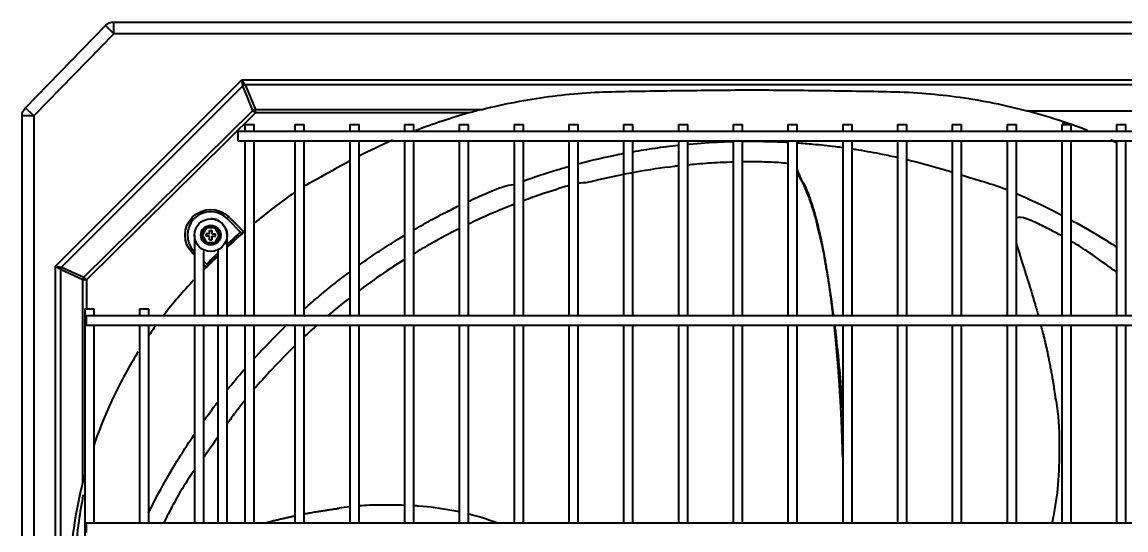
# Model space of a CAD drawing. Extents: x 58467 to 79089, y -33726 to -17391.
# Drawn here: x 72275.3 to 72322.65, y -19819.73 to -19797.97 of the extents above; entities that cross this region are included whole.
import ezdxf

# ---------------------------------------------------------------- set-up
doc = ezdxf.new("R2010")
doc.units = 0
doc.header["$LTSCALE"] = 100
doc.layers.add('+ENTE-ST-DOSEME USTU KONDDRENAJ', color=110, linetype='DOSEMEUSTUKONDENSDRENAJ_LINE', lineweight=40)
doc.linetypes.add('DOSEMEUSTUKONDENSDRENAJ_LINE', pattern='A,300,-40,["CD",Standard,S=15,R=0,X=-35,Y=-7.5],0', length=340)

# ---------------------------------------------------------------- blocks, each defined once
blk = doc.blocks.new('MAGAZA')
at = {"color": 3}
for p, q in [((54063.248, -32502.72, -3.539), (54066.679, -32499.199, -3.539)), ((54067.032, -32499.552, -3.539), (54066.679, -32499.199, -3.539)), ((54067.032, -32499.052, -3.539), (54183.081, -32499.052, -3.539)), ((54067.032, -32499.552, -3.539), (54067.032, -32499.052, -3.539)), ((54067.032, -32499.552, -3.539), (54063.601, -32503.073, -3.539)), ((54183.081, -32499.552, -3.539), (54067.032, -32499.552, -3.539)), ((54064.542, -32509.509, -3.539), (54072.523, -32501.531, -3.539)), ((54072.565, -32501.789, -3.539), (54064.799, -32509.551, -3.539)), ((54072.523, -32501.531, -3.539), (54177.681, -32501.531, -3.539)), ((54072.565, -32501.789, -3.539), (54072.523, -32501.531, -3.539)), ((54072.523, -32501.531, -3.539), (54072.675, -32501.743, -3.539)), ((54072.999, -32502.836, -3.539), (54072.565, -32501.789, -3.539)), ((54072.675, -32501.743, -3.539), (54073.109, -32502.791, -3.539)), ((54177.529, -32501.743, -3.539), (54072.675, -32501.743, -3.539)), ((54063.601, -32503.073, -3.539), (54063.248, -32502.72, -3.539)), ((54063.101, -32571.078, -3.539), (54063.101, -32503.073, -3.539)), ((54063.601, -32503.073, -3.539), (54063.101, -32503.073, -3.539)), ((54063.601, -32503.073, -3.539), (54063.601, -32571.078, -3.539)), ((54065.756, -32509.985, -3.539), (54072.999, -32502.836, -3.539)), ((54073.109, -32502.946, -3.539), (54065.866, -32510.095, -3.539)), ((54073.109, -32502.946, -3.539), (54072.999, -32502.836, -3.539)), ((54073.109, -32502.791, -3.539), (54082.856, -32502.791, -3.539)), ((54073.109, -32502.946, -3.539), (54073.109, -32502.791, -3.539)), ((54082.271, -32502.946, -3.539), (54073.109, -32502.946, -3.539)), ((54106.206, -32502.855, -3.539), (54114.576, -32502.855, -3.539)), ((54072.653, -32503.435, -3.539), (54072.653, -32503.735, -3.539)), ((54072.653, -32503.435, -3.539), (54073.053, -32503.435, -3.539)), ((54073.053, -32503.735, -3.539), (54073.053, -32503.435, -3.539)), ((54074.809, -32503.435, -3.539), (54074.809, -32503.735, -3.539)), ((54074.809, -32503.435, -3.539), (54075.209, -32503.435, -3.539)), ((54075.209, -32503.735, -3.539), (54075.209, -32503.435, -3.539)), ((54077.159, -32503.435, -3.539), (54077.159, -32503.735, -3.539)), ((54077.159, -32503.435, -3.539), (54077.559, -32503.435, -3.539)), ((54077.559, -32503.735, -3.539), (54077.559, -32503.435, -3.539)), ((54079.508, -32503.435, -3.539), (54079.508, -32503.735, -3.539)), ((54079.508, -32503.435, -3.539), (54079.908, -32503.435, -3.539)), ((54079.908, -32503.735, -3.539), (54079.908, -32503.435, -3.539)), ((54081.858, -32503.435, -3.539), (54081.858, -32503.735, -3.539)), ((54081.858, -32503.435, -3.539), (54082.258, -32503.435, -3.539)), ((54082.258, -32503.735, -3.539), (54082.258, -32503.435, -3.539)), ((54084.208, -32503.435, -3.539), (54084.208, -32503.735, -3.539)), ((54084.208, -32503.435, -3.539), (54084.608, -32503.435, -3.539)), ((54084.608, -32503.735, -3.539), (54084.608, -32503.435, -3.539)), ((54086.557, -32503.435, -3.539), (54086.557, -32503.735, -3.539)), ((54086.557, -32503.435, -3.539), (54086.957, -32503.435, -3.539)), ((54086.957, -32503.735, -3.539), (54086.957, -32503.435, -3.539)), ((54088.907, -32503.435, -3.539), (54088.907, -32503.735, -3.539)), ((54088.907, -32503.435, -3.539), (54089.307, -32503.435, -3.539)), ((54089.307, -32503.735, -3.539), (54089.307, -32503.435, -3.539)), ((54091.257, -32503.435, -3.539), (54091.257, -32503.735, -3.539)), ((54091.257, -32503.435, -3.539), (54091.657, -32503.435, -3.539)), ((54091.657, -32503.735, -3.539), (54091.657, -32503.435, -3.539)), ((54093.606, -32503.435, -3.539), (54093.606, -32503.735, -3.539)), ((54093.606, -32503.435, -3.539), (54094.006, -32503.435, -3.539)), ((54094.006, -32503.735, -3.539), (54094.006, -32503.435, -3.539)), ((54095.956, -32503.435, -3.539), (54095.956, -32503.735, -3.539)), ((54095.956, -32503.435, -3.539), (54096.356, -32503.435, -3.539)), ((54096.356, -32503.735, -3.539), (54096.356, -32503.435, -3.539)), ((54098.305, -32503.435, -3.539), (54098.305, -32503.735, -3.539)), ((54098.305, -32503.435, -3.539), (54098.705, -32503.435, -3.539)), ((54098.705, -32503.735, -3.539), (54098.705, -32503.435, -3.539)), ((54100.655, -32503.435, -3.539), (54100.655, -32503.735, -3.539)), ((54100.655, -32503.435, -3.539), (54101.055, -32503.435, -3.539)), ((54101.055, -32503.735, -3.539), (54101.055, -32503.435, -3.539)), ((54103.006, -32503.435, -3.539), (54103.006, -32503.735, -3.539)), ((54103.006, -32503.435, -3.539), (54103.406, -32503.435, -3.539)), ((54103.406, -32503.735, -3.539), (54103.406, -32503.435, -3.539)), ((54105.355, -32503.435, -3.539), (54105.355, -32503.735, -3.539)), ((54105.355, -32503.435, -3.539), (54105.755, -32503.435, -3.539)), ((54105.755, -32503.735, -3.539), (54105.755, -32503.435, -3.539)), ((54107.705, -32503.435, -3.539), (54107.705, -32503.735, -3.539)), ((54107.705, -32503.435, -3.539), (54108.105, -32503.435, -3.539)), ((54108.105, -32503.735, -3.539), (54108.105, -32503.435, -3.539)), ((54110.055, -32503.435, -3.539), (54110.055, -32503.735, -3.539)), ((54110.055, -32503.435, -3.539), (54110.455, -32503.435, -3.539)), ((54110.455, -32503.735, -3.539), (54110.455, -32503.435, -3.539)), ((54177.808, -32503.735, -3.539), (54072.353, -32503.735, -3.539)), ((54072.353, -32503.735, -3.539), (54072.353, -32503.935, -3.539)), ((54072.353, -32503.935, -3.539), (54072.353, -32504.135, -3.539)), ((54072.353, -32504.135, -3.539), (54177.808, -32504.135, -3.539)), ((54072.653, -32504.135, -3.539), (54072.653, -32511.64, -3.539)), ((54073.053, -32511.64, -3.539), (54073.053, -32504.135, -3.539)), ((54074.809, -32504.135, -3.539), (54074.809, -32511.64, -3.539)), ((54075.209, -32511.64, -3.539), (54075.209, -32504.135, -3.539)), ((54077.159, -32504.135, -3.539), (54077.159, -32511.64, -3.539)), ((54077.559, -32511.64, -3.539), (54077.559, -32504.135, -3.539)), ((54079.508, -32504.135, -3.539), (54079.508, -32511.64, -3.539)), ((54079.908, -32511.64, -3.539), (54079.908, -32504.135, -3.539)), ((54081.858, -32504.135, -3.539), (54081.858, -32511.64, -3.539)), ((54082.258, -32511.64, -3.539), (54082.258, -32504.135, -3.539)), ((54084.208, -32504.135, -3.539), (54084.208, -32511.64, -3.539)), ((54084.608, -32511.64, -3.539), (54084.608, -32504.135, -3.539)), ((54086.557, -32504.135, -3.539), (54086.557, -32511.64, -3.539)), ((54086.957, -32511.64, -3.539), (54086.957, -32504.135, -3.539)), ((54088.907, -32504.135, -3.539), (54088.907, -32511.64, -3.539)), ((54089.307, -32511.64, -3.539), (54089.307, -32504.135, -3.539)), ((54091.257, -32504.135, -3.539), (54091.257, -32511.64, -3.539)), ((54091.657, -32511.64, -3.539), (54091.657, -32504.135, -3.539)), ((54093.606, -32504.135, -3.539), (54093.606, -32511.64, -3.539)), ((54094.006, -32511.64, -3.539), (54094.006, -32504.135, -3.539)), ((54095.956, -32504.135, -3.539), (54095.956, -32511.64, -3.539)), ((54096.356, -32511.64, -3.539), (54096.356, -32504.135, -3.539)), ((54098.305, -32504.135, -3.539), (54098.305, -32511.64, -3.539)), ((54098.705, -32511.64, -3.539), (54098.705, -32504.135, -3.539)), ((54100.655, -32504.135, -3.539), (54100.655, -32511.64, -3.539)), ((54101.055, -32511.64, -3.539), (54101.055, -32504.135, -3.539)), ((54103.006, -32504.135, -3.539), (54103.006, -32511.64, -3.539)), ((54103.406, -32511.64, -3.539), (54103.406, -32504.135, -3.539)), ((54105.355, -32504.135, -3.539), (54105.355, -32511.64, -3.539)), ((54105.755, -32511.64, -3.539), (54105.755, -32504.135, -3.539)), ((54107.705, -32504.135, -3.539), (54107.705, -32511.64, -3.539)), ((54108.105, -32511.64, -3.539), (54108.105, -32504.135, -3.539)), ((54110.055, -32504.135, -3.539), (54110.055, -32511.64, -3.539)), ((54110.455, -32511.64, -3.539), (54110.455, -32504.135, -3.539)), ((54071.973, -32507.404, -3.539), (54071.903, -32507.475, -3.539)), ((54072.535, -32508.107, -3.539), (54071.903, -32507.475, -3.539)), ((54071.973, -32507.404, -3.539), (54072.611, -32508.041, -3.539)), ((54070.771, -32508.182, -3.539), (54070.983, -32507.814, -3.539)), ((54071.012, -32507.864, -3.539), (54070.829, -32508.182, -3.539)), ((54070.983, -32507.814, -3.539), (54071.408, -32507.814, -3.539)), ((54070.983, -32507.814, -3.539), (54071.012, -32507.864, -3.539)), ((54071.379, -32507.864, -3.539), (54071.012, -32507.864, -3.539)), ((54071.379, -32507.864, -3.539), (54071.408, -32507.814, -3.539)), ((54071.563, -32508.182, -3.539), (54071.379, -32507.864, -3.539)), ((54071.408, -32507.814, -3.539), (54071.621, -32508.182, -3.539)), ((54070.496, -32508.184, -3.539), (54070.496, -32509.575, -3.539)), ((54070.983, -32508.55, -3.539), (54070.771, -32508.182, -3.539)), ((54070.771, -32508.182, -3.539), (54070.829, -32508.182, -3.539)), ((54070.829, -32508.182, -3.539), (54071.012, -32508.5, -3.539)), ((54071.146, -32508.132, -3.539), (54070.996, -32508.132, -3.539)), ((54070.996, -32508.232, -3.539), (54070.996, -32508.132, -3.539)), ((54071.146, -32508.232, -3.539), (54070.996, -32508.232, -3.539)), ((54071.146, -32507.982, -3.539), (54071.246, -32507.982, -3.539)), ((54071.146, -32508.132, -3.539), (54071.146, -32507.982, -3.539)), ((54071.146, -32508.382, -3.539), (54071.146, -32508.232, -3.539)), ((54071.146, -32508.382, -3.539), (54071.246, -32508.382, -3.539)), ((54071.246, -32507.982, -3.539), (54071.246, -32508.132, -3.539)), ((54071.246, -32508.132, -3.539), (54071.396, -32508.132, -3.539)), ((54071.246, -32508.232, -3.539), (54071.246, -32508.382, -3.539)), ((54071.246, -32508.232, -3.539), (54071.396, -32508.232, -3.539)), ((54071.379, -32508.5, -3.539), (54071.563, -32508.182, -3.539)), ((54071.396, -32508.232, -3.539), (54071.396, -32508.132, -3.539)), ((54071.621, -32508.182, -3.539), (54071.408, -32508.55, -3.539)), ((54071.563, -32508.182, -3.539), (54071.621, -32508.182, -3.539)), ((54071.895, -32509.575, -3.539), (54071.895, -32508.198, -3.539)), ((54070.418, -32508.959, -3.539), (54070.489, -32508.889, -3.539)), ((54070.489, -32508.889, -3.539), (54070.496, -32508.896, -3.539)), ((54070.896, -32509.575, -3.539), (54070.896, -32508.814, -3.539)), ((54070.983, -32508.55, -3.539), (54071.012, -32508.5, -3.539)), ((54071.408, -32508.55, -3.539), (54070.983, -32508.55, -3.539)), ((54071.012, -32508.5, -3.539), (54071.379, -32508.5, -3.539)), ((54071.379, -32508.5, -3.539), (54071.408, -32508.55, -3.539)), ((54071.496, -32508.814, -3.539), (54071.496, -32509.575, -3.539)), ((54070.496, -32509.037, -3.539), (54070.418, -32508.959, -3.539)), ((54070.896, -32509.296, -3.539), (54071.081, -32509.481, -3.539)), ((54071.496, -32509.352, -3.539), (54071.496, -32510.815, -3.539)), ((54071.895, -32510.815, -3.539), (54071.895, -32509.352, -3.539)), ((54064.542, -32558.564, -3.539), (54064.542, -32509.509, -3.539)), ((54064.542, -32509.509, -3.539), (54064.799, -32509.551, -3.539)), ((54064.754, -32509.661, -3.539), (54064.542, -32509.509, -3.539)), ((54065.711, -32510.095, -3.539), (54064.754, -32509.661, -3.539)), ((54064.754, -32509.661, -3.539), (54064.754, -32558.412, -3.539)), ((54064.799, -32509.551, -3.539), (54065.756, -32509.985, -3.539)), ((54070.496, -32509.575, -3.539), (54070.496, -32509.857, -3.539)), ((54070.496, -32509.857, -3.539), (54070.496, -32510.223, -3.539)), ((54070.496, -32509.857, -3.539), (54070.496, -32509.857, -3.539)), ((54071.011, -32509.552, -3.539), (54070.896, -32509.437, -3.539)), ((54070.896, -32509.857, -3.539), (54070.896, -32509.575, -3.539)), ((54070.896, -32510.223, -3.539), (54070.896, -32509.857, -3.539)), ((54070.896, -32509.857, -3.539), (54070.896, -32509.857, -3.539)), ((54070.896, -32509.857, -3.539), (54070.896, -32509.857, -3.539)), ((54065.711, -32518.775, -3.539), (54065.711, -32510.095, -3.539)), ((54065.866, -32510.095, -3.539), (54065.711, -32510.095, -3.539)), ((54065.866, -32510.095, -3.539), (54065.756, -32509.985, -3.539)), ((54065.866, -32510.095, -3.539), (54065.866, -32511.34, -3.539)), ((54070.496, -32510.223, -3.539), (54070.496, -32510.506, -3.539)), ((54070.896, -32510.506, -3.539), (54070.896, -32510.223, -3.539)), ((54070.496, -32510.506, -3.539), (54070.496, -32511.64, -3.539)), ((54070.896, -32511.64, -3.539), (54070.896, -32510.506, -3.539)), ((54071.496, -32510.506, -3.539), (54071.496, -32511.64, -3.539)), ((54071.895, -32511.64, -3.539), (54071.895, -32510.506, -3.539)), ((54065.797, -32511.34, -3.539), (54065.797, -32556.733, -3.539)), ((54065.797, -32511.34, -3.539), (54066.197, -32511.34, -3.539)), ((54184.216, -32511.64, -3.539), (54065.854, -32511.64, -3.539)), ((54065.854, -32511.64, -3.539), (54065.854, -32511.84, -3.539)), ((54066.197, -32511.64, -3.539), (54066.197, -32511.34, -3.539)), ((54068.146, -32511.34, -3.539), (54068.146, -32511.64, -3.539)), ((54068.146, -32511.34, -3.539), (54068.546, -32511.34, -3.539)), ((54068.546, -32511.64, -3.539), (54068.546, -32511.34, -3.539)), ((54075.209, -32511.633, -3.539), (54075.22, -32511.64, -3.539)), ((54065.854, -32511.84, -3.539), (54065.854, -32512.04, -3.539)), ((54065.854, -32512.04, -3.539), (54184.216, -32512.04, -3.539)), ((54066.197, -32520.518, -3.539), (54066.197, -32512.04, -3.539)), ((54068.146, -32512.04, -3.539), (54068.146, -32520.518, -3.539)), ((54068.546, -32520.518, -3.539), (54068.546, -32512.04, -3.539)), ((54070.496, -32512.04, -3.539), (54070.496, -32520.519, -3.539)), ((54070.896, -32520.519, -3.539), (54070.896, -32512.04, -3.539)), ((54071.496, -32512.04, -3.539), (54071.495, -32520.518, -3.539)), ((54071.895, -32520.518, -3.539), (54071.895, -32512.04, -3.539)), ((54072.653, -32512.04, -3.539), (54072.653, -32520.519, -3.539)), ((54073.053, -32520.519, -3.539), (54073.053, -32512.04, -3.539)), ((54074.809, -32512.04, -3.539), (54074.809, -32520.519, -3.539)), ((54075.209, -32520.519, -3.539), (54075.209, -32512.04, -3.539)), ((54077.159, -32512.04, -3.539), (54077.159, -32520.519, -3.539)), ((54077.559, -32520.519, -3.539), (54077.559, -32512.04, -3.539)), ((54079.508, -32512.04, -3.539), (54079.508, -32520.519, -3.539)), ((54079.908, -32520.519, -3.539), (54079.908, -32512.04, -3.539)), ((54081.858, -32512.04, -3.539), (54081.858, -32520.519, -3.539)), ((54082.258, -32520.519, -3.539), (54082.258, -32512.04, -3.539)), ((54084.208, -32512.04, -3.539), (54084.208, -32520.519, -3.539)), ((54084.608, -32520.519, -3.539), (54084.608, -32512.04, -3.539)), ((54086.557, -32512.04, -3.539), (54086.557, -32520.519, -3.539)), ((54086.957, -32520.519, -3.539), (54086.957, -32512.04, -3.539)), ((54088.907, -32512.04, -3.539), (54088.907, -32520.519, -3.539)), ((54089.307, -32520.519, -3.539), (54089.307, -32512.04, -3.539)), ((54091.257, -32512.04, -3.539), (54091.257, -32520.519, -3.539)), ((54091.657, -32520.519, -3.539), (54091.657, -32512.04, -3.539)), ((54093.606, -32512.04, -3.539), (54093.606, -32520.519, -3.539)), ((54094.006, -32520.519, -3.539), (54094.006, -32512.04, -3.539)), ((54095.956, -32512.04, -3.539), (54095.956, -32520.519, -3.539)), ((54096.356, -32520.519, -3.539), (54096.356, -32512.04, -3.539)), ((54098.305, -32512.04, -3.539), (54098.305, -32520.519, -3.539)), ((54098.705, -32520.519, -3.539), (54098.705, -32512.04, -3.539)), ((54100.655, -32512.04, -3.539), (54100.655, -32520.519, -3.539)), ((54101.055, -32520.519, -3.539), (54101.055, -32512.04, -3.539)), ((54103.006, -32512.04, -3.539), (54103.006, -32520.519, -3.539)), ((54103.406, -32520.519, -3.539), (54103.406, -32512.04, -3.539)), ((54105.355, -32512.04, -3.539), (54105.355, -32520.519, -3.539)), ((54105.755, -32520.519, -3.539), (54105.755, -32512.04, -3.539)), ((54107.705, -32512.04, -3.539), (54107.705, -32520.519, -3.539)), ((54108.105, -32520.519, -3.539), (54108.105, -32512.04, -3.539)), ((54110.055, -32512.04, -3.539), (54110.055, -32520.519, -3.539)), ((54110.455, -32520.519, -3.539), (54110.455, -32512.04, -3.539)), ((54100.655, -32514.951, -3.539), (54100.643, -32514.972, -3.539)), ((54184.216, -32520.518, -3.539), (54065.854, -32520.518, -3.539)), ((54065.854, -32520.518, -3.539), (54065.854, -32520.718, -3.539)), ((54065.854, -32520.718, -3.539), (54065.854, -32520.918, -3.539))]:
    blk.add_line(p, q, dxfattribs=at)
for radius in [0.7, 0.425, 0.425]:
    blk.add_circle((54071.196, -32508.182, -3.539), radius, dxfattribs=at)
at = {"color": 3, "extrusion": (0, 0, -1)}
for centre, radius, start, end in [((-54067.032, -32499.552, 3.539), 0.5, 45, 90), ((-54063.601, -32503.073, 3.539), 0.5, 0, 45), ((-54071.196, -32508.182, 3.539), 1.1, 315, 135)]:
    blk.add_arc(centre, radius, start, end, dxfattribs=at)
at = {"color": 3}
blk.add_arc((54071.196, -32508.182, -3.539), 1, 45, 225, dxfattribs=at)
for centre, major_axis in [((54072.675, -32501.899, -3.539), (0.203, 0.084)), ((54073.109, -32502.946, -3.539), (0.203, 0.084)), ((54064.909, -32509.661, -3.539), (0.084, 0.203)), ((54065.866, -32510.095, -3.539), (0.084, 0.203))]:
    blk.add_ellipse(centre, major_axis=major_axis, ratio=0.678598, start_param=1.296782, end_param=1.844811, dxfattribs=at)
for points, knots in [([(54082.856, -32502.791, -3.539), (54083.793, -32502.554, -3.539), (54084.738, -32502.372, -3.539), (54086.169, -32502.181, -3.539), (54086.648, -32502.131, -3.539), (54087.61, -32502.06, -3.539), (54088.094, -32502.041, -3.539), (54089.548, -32502.008, -3.539), (54090.52, -32501.996, -3.539), (54092.462, -32501.971, -3.539), (54093.434, -32501.962, -3.539), (54094.406, -32501.955, -3.539)], [0, 0, 0, 0, 0.25, 0.25, 0.375, 0.375, 0.5, 0.5, 0.75, 0.75, 1, 1, 1, 1]), ([(54094.406, -32501.955, -3.539), (54095.403, -32501.962, -3.539), (54096.4, -32501.971, -3.539), (54097.896, -32501.991, -3.539), (54098.394, -32501.998, -3.539), (54099.391, -32502.015, -3.539), (54099.889, -32502.022, -3.539), (54100.886, -32502.046, -3.539), (54101.385, -32502.07, -3.539), (54102.375, -32502.151, -3.539), (54102.864, -32502.207, -3.539), (54104.319, -32502.415, -3.539), (54105.271, -32502.608, -3.539), (54106.206, -32502.855, -3.539)], [0, 0, 0, 0, 0.25, 0.25, 0.375, 0.375, 0.5, 0.5, 0.625, 0.625, 0.75, 0.75, 1, 1, 1, 1]), ([(54091.656, -32504.285, -3.539), (54091.676, -32504.283, -3.539), (54092.153, -32504.238, -3.539), (54092.803, -32504.192, -3.539), (54093.434, -32504.173, -3.539), (54093.606, -32504.169, -3.539)], [0, 0, 0, 0, 0.030504, 0.735974, 1, 1, 1, 1]), ([(54094.376, -32504.156, -3.539), (54094.66, -32504.159, -3.539), (54095.187, -32504.163, -3.539), (54095.714, -32504.186, -3.539), (54095.958, -32504.2, -3.539)], [0, 0, 0, 0, 0.537477, 1, 1, 1, 1]), ([(54089.303, -32504.606, -3.539), (54089.619, -32504.549, -3.539), (54090.269, -32504.444, -3.539), (54090.921, -32504.362, -3.539), (54091.255, -32504.326, -3.539)], [0, 0, 0, 0, 0.489245, 1, 1, 1, 1]), ([(54096.358, -32504.225, -3.539), (54096.584, -32504.24, -3.539), (54097.13, -32504.284, -3.539), (54097.781, -32504.355, -3.539), (54098.205, -32504.411, -3.539), (54098.31, -32504.426, -3.539)], [0, 0, 0, 0, 0.346789, 0.837259, 1, 1, 1, 1]), ([(54098.711, -32504.484, -3.539), (54098.802, -32504.497, -3.539), (54099.234, -32504.565, -3.539), (54099.885, -32504.682, -3.539), (54100.442, -32504.8, -3.539), (54100.661, -32504.849, -3.539)], [0, 0, 0, 0, 0.138987, 0.661876, 1, 1, 1, 1]), ([(54086.949, -32505.128, -3.539), (54087.534, -32504.973, -3.539), (54088.186, -32504.821, -3.539), (54088.842, -32504.692, -3.539), (54088.905, -32504.68, -3.539)], [0, 0, 0, 0, 0.904429, 1, 1, 1, 1]), ([(54093.604, -32505.055, -3.539), (54093.42, -32505.06, -3.539), (54092.901, -32505.079, -3.539), (54092.253, -32505.122, -3.539), (54091.789, -32505.164, -3.539), (54091.656, -32505.176, -3.539)], [0, 0, 0, 0, 0.282463, 0.794994, 1, 1, 1, 1]), ([(54095.955, -32505.108, -3.539), (54095.687, -32505.083, -3.539), (54095.13, -32505.045, -3.539), (54094.484, -32505.042, -3.539), (54094.102, -32505.046, -3.539), (54094.005, -32505.047, -3.539)], [0, 0, 0, 0, 0.406262, 0.849224, 1, 1, 1, 1]), ([(54101.063, -32504.942, -3.539), (54101.611, -32505.072, -3.539), (54102.261, -32505.247, -3.539), (54102.905, -32505.445, -3.539), (54103.009, -32505.477, -3.539)], [0, 0, 0, 0, 0.838104, 1, 1, 1, 1]), ([(54084.596, -32505.864, -3.539), (54085.073, -32505.692, -3.539), (54085.723, -32505.477, -3.539), (54086.38, -32505.285, -3.539), (54086.551, -32505.237, -3.539)], [0, 0, 0, 0, 0.74118, 1, 1, 1, 1]), ([(54091.256, -32505.218, -3.539), (54091.203, -32505.224, -3.539), (54090.595, -32505.294, -3.539), (54089.456, -32505.463, -3.539), (54088.077, -32505.751, -3.539), (54087.251, -32505.964, -3.539), (54086.958, -32505.95, -3.539)], [0, 0, 0, 0, 0.037241, 0.424432, 0.796492, 1, 1, 1, 1]), ([(54097.924, -32511.641, -3.539), (54097.922, -32511.622, -3.539), (54097.901, -32511.462, -3.539), (54097.861, -32511.259, -3.539), (54097.834, -32510.996, -3.539), (54097.801, -32510.746, -3.539), (54097.755, -32510.482, -3.539), (54097.72, -32510.26, -3.539), (54097.694, -32510.074, -3.539), (54097.668, -32509.907, -3.539), (54097.62, -32509.704, -3.539), (54097.586, -32509.492, -3.539), (54097.557, -32509.297, -3.539), (54097.523, -32509.098, -3.539), (54097.461, -32508.809, -3.539), (54097.417, -32508.576, -3.539), (54097.34, -32508.226, -3.539), (54097.276, -32508.021, -3.539), (54097.225, -32507.785, -3.539), (54097.186, -32507.604, -3.539), (54097.139, -32507.422, -3.539), (54097.095, -32507.276, -3.539), (54097.067, -32507.18, -3.539), (54097.04, -32507.09, -3.539), (54096.999, -32506.967, -3.539), (54096.939, -32506.786, -3.539), (54096.818, -32506.446, -3.539), (54096.666, -32506.071, -3.539), (54096.51, -32505.808, -3.539), (54096.421, -32505.629, -3.539), (54096.373, -32505.53, -3.539), (54096.358, -32505.491, -3.539), (54096.355, -32505.482, -3.539)], [0, 0, 0, 0, 0.008371, 0.069424, 0.094367, 0.121283, 0.179384, 0.232883, 0.253705, 0.270958, 0.305551, 0.345961, 0.367488, 0.389621, 0.435291, 0.515912, 0.532189, 0.589294, 0.613481, 0.639638, 0.667776, 0.697453, 0.714276, 0.72148, 0.744733, 0.767084, 0.80554, 0.900316, 0.940461, 0.976172, 0.994503, 1, 1, 1, 1]), ([(54097.898, -32511.64, -3.539), (54097.895, -32511.61, -3.539), (54097.884, -32511.519, -3.539), (54097.869, -32511.399, -3.539), (54097.851, -32511.247, -3.539), (54097.834, -32511.11, -3.539), (54097.814, -32510.958, -3.539), (54097.796, -32510.821, -3.539), (54097.778, -32510.686, -3.539), (54097.758, -32510.538, -3.539), (54097.739, -32510.407, -3.539), (54097.718, -32510.261, -3.539), (54097.701, -32510.145, -3.539), (54097.679, -32510, -3.539), (54097.659, -32509.871, -3.539), (54097.637, -32509.727, -3.539), (54097.616, -32509.598, -3.539), (54097.594, -32509.469, -3.539), (54097.573, -32509.339, -3.539), (54097.55, -32509.21, -3.539), (54097.53, -32509.097, -3.539), (54097.507, -32508.971, -3.539), (54097.487, -32508.86, -3.539), (54097.461, -32508.723, -3.539), (54097.439, -32508.615, -3.539), (54097.412, -32508.479, -3.539), (54097.39, -32508.372, -3.539), (54097.365, -32508.251, -3.539), (54097.341, -32508.145, -3.539), (54097.315, -32508.026, -3.539), (54097.287, -32507.907, -3.539), (54097.262, -32507.802, -3.539), (54097.236, -32507.697, -3.539), (54097.21, -32507.593, -3.539), (54097.183, -32507.49, -3.539), (54097.156, -32507.389, -3.539), (54097.128, -32507.288, -3.539), (54097.099, -32507.189, -3.539), (54097.071, -32507.094, -3.539), (54097.041, -32506.996, -3.539), (54097.01, -32506.9, -3.539), (54096.982, -32506.816, -3.539), (54096.955, -32506.734, -3.539), (54096.922, -32506.641, -3.539), (54096.889, -32506.549, -3.539), (54096.86, -32506.47, -3.539), (54096.83, -32506.392, -3.539), (54096.8, -32506.316, -3.539), (54096.766, -32506.229, -3.539), (54096.736, -32506.155, -3.539), (54096.706, -32506.083, -3.539), (54096.681, -32506.022, -3.539), (54096.655, -32505.961, -3.539), (54096.626, -32505.988, -3.539), (54096.598, -32505.921, -3.539), (54096.57, -32505.856, -3.539), (54096.547, -32505.804, -3.539), (54096.523, -32505.749, -3.539), (54096.503, -32505.703, -3.539), (54096.48, -32505.65, -3.539), (54096.462, -32505.608, -3.539), (54096.442, -32505.561, -3.539), (54096.423, -32505.52, -3.539), (54096.408, -32505.485, -3.539), (54096.392, -32505.447, -3.539), (54096.385, -32505.432, -3.539), (54096.383, -32505.427, -3.539)], [0, 0, 0, 0, 0.011806, 0.035618, 0.047525, 0.071337, 0.089197, 0.107056, 0.124916, 0.142775, 0.166588, 0.178494, 0.202307, 0.214213, 0.238026, 0.255886, 0.273745, 0.291605, 0.309464, 0.327324, 0.345183, 0.357089, 0.380902, 0.392808, 0.416621, 0.428527, 0.45234, 0.464246, 0.482106, 0.499965, 0.517825, 0.535684, 0.547591, 0.56545, 0.58331, 0.595216, 0.613075, 0.630935, 0.642841, 0.660701, 0.67856, 0.690467, 0.702373, 0.720232, 0.738092, 0.749998, 0.761905, 0.779764, 0.79167, 0.80953, 0.821436, 0.833343, 0.845249, 0.857155, 0.875015, 0.886921, 0.898827, 0.910734, 0.92264, 0.934546, 0.946453, 0.958359, 0.970265, 0.982172, 0.994078, 1, 1, 1, 1]), ([(54082.244, -32506.736, -3.539), (54082.375, -32506.675, -3.539), (54082.735, -32506.512, -3.539), (54083.383, -32506.233, -3.539), (54083.906, -32506.027, -3.539), (54084.197, -32506.011, -3.539)], [0, 0, 0, 0, 0.204884, 0.559596, 1, 1, 1, 1]), ([(54086.558, -32506.063, -3.539), (54086.181, -32506.172, -3.539), (54085.531, -32506.376, -3.539), (54084.88, -32506.607, -3.539), (54084.607, -32506.709, -3.539)], [0, 0, 0, 0, 0.58019, 1, 1, 1, 1]), ([(54074.801, -32506.348, -3.539), (54074.797, -32506.351, -3.539), (54074.793, -32506.353, -3.539), (54074.186, -32506.772, -3.539), (54073.603, -32507.212, -3.539), (54073.039, -32507.678, -3.539)], [0, 0, 0, 0, 0.006395, 0.006395, 1, 1, 1, 1]), ([(54105.761, -32506.402, -3.539), (54106.113, -32506.553, -3.539), (54106.768, -32506.85, -3.539), (54107.412, -32507.171, -3.539), (54107.711, -32507.326, -3.539)], [0, 0, 0, 0, 0.53182, 1, 1, 1, 1]), ([(54079.892, -32507.959, -3.539), (54080.117, -32507.829, -3.539), (54080.569, -32507.575, -3.539), (54081.22, -32507.231, -3.539), (54081.648, -32507.019, -3.539), (54081.844, -32506.925, -3.539)], [0, 0, 0, 0, 0.352089, 0.704456, 1, 1, 1, 1]), ([(54084.207, -32506.861, -3.539), (54083.812, -32507.015, -3.539), (54083.16, -32507.286, -3.539), (54082.51, -32507.585, -3.539), (54082.255, -32507.708, -3.539)], [0, 0, 0, 0, 0.605591, 1, 1, 1, 1]), ([(54071.895, -32508.182, -3.539), (54071.895, -32508.12, -3.539), (54071.881, -32508.007, -3.539), (54071.805, -32507.813, -3.539), (54071.662, -32507.641, -3.539), (54071.475, -32507.531, -3.539), (54071.321, -32507.489, -3.539), (54071.234, -32507.482, -3.539), (54071.199, -32507.483, -3.539)], [0, 0, 0, 0, 0.164287, 0.313707, 0.566616, 0.76053, 0.902583, 1, 1, 1, 1]), ([(54107.706, -32508.215, -3.539), (54107.543, -32508.127, -3.539), (54107.188, -32507.94, -3.539), (54106.725, -32507.708, -3.539), (54106.313, -32507.518, -3.539), (54106.042, -32507.429, -3.539), (54105.849, -32507.421, -3.539), (54105.78, -32507.436, -3.539), (54105.754, -32507.446, -3.539)], [0, 0, 0, 0, 0.264162, 0.571071, 0.733206, 0.891725, 0.957075, 1, 1, 1, 1]), ([(54081.854, -32507.905, -3.539), (54081.448, -32508.107, -3.539), (54080.795, -32508.454, -3.539), (54080.147, -32508.831, -3.539), (54079.902, -32508.98, -3.539)], [0, 0, 0, 0, 0.619127, 1, 1, 1, 1]), ([(54108.108, -32507.537, -3.539), (54108.134, -32507.551, -3.539), (54108.623, -32507.816, -3.539), (54109.279, -32508.197, -3.539), (54109.895, -32508.587, -3.539), (54110.064, -32508.696, -3.539)], [0, 0, 0, 0, 0.038243, 0.734735, 1, 1, 1, 1]), ([(54077.541, -32509.48, -3.539), (54077.643, -32509.406, -3.539), (54077.966, -32509.177, -3.539), (54078.517, -32508.804, -3.539), (54079.068, -32508.453, -3.539), (54079.394, -32508.255, -3.539), (54079.491, -32508.196, -3.539)], [0, 0, 0, 0, 0.160934, 0.509713, 0.854631, 1, 1, 1, 1]), ([(54105.75, -32508.517, -3.539), (54105.755, -32508.535, -3.539), (54105.771, -32508.59, -3.539), (54105.795, -32508.673, -3.539), (54105.826, -32508.78, -3.539), (54105.855, -32508.875, -3.539), (54105.884, -32508.972, -3.539), (54105.915, -32509.071, -3.539), (54105.951, -32509.186, -3.539), (54105.988, -32509.304, -3.539), (54106.021, -32509.409, -3.539), (54106.055, -32509.515, -3.539), (54106.094, -32509.638, -3.539), (54106.134, -32509.764, -3.539), (54106.173, -32509.887, -3.539), (54106.213, -32510.015, -3.539), (54106.254, -32510.145, -3.539), (54106.296, -32510.277, -3.539), (54106.337, -32510.411, -3.539), (54106.379, -32510.548, -3.539), (54106.421, -32510.686, -3.539), (54106.463, -32510.824, -3.539), (54106.509, -32510.98, -3.539), (54106.555, -32511.137, -3.539), (54106.596, -32511.278, -3.539), (54106.641, -32511.437, -3.539), (54106.673, -32511.552, -3.539), (54106.695, -32511.631, -3.539), (54106.697, -32511.639, -3.539)], [0, 0, 0, 0, 0.021221, 0.066801, 0.097188, 0.142768, 0.173155, 0.203541, 0.249122, 0.294702, 0.325088, 0.355475, 0.401055, 0.446635, 0.477022, 0.522602, 0.568182, 0.598569, 0.644149, 0.689729, 0.720116, 0.765696, 0.811276, 0.856856, 0.902436, 0.932823, 0.993597, 1, 1, 1, 1]), ([(54110.059, -32509.772, -3.539), (54109.93, -32509.681, -3.539), (54109.503, -32509.38, -3.539), (54108.872, -32508.908, -3.539), (54108.337, -32508.576, -3.539), (54108.111, -32508.444, -3.539)], [0, 0, 0, 0, 0.202389, 0.669659, 1, 1, 1, 1]), ([(54079.501, -32509.226, -3.539), (54079.101, -32509.477, -3.539), (54078.445, -32509.911, -3.539), (54077.799, -32510.379, -3.539), (54077.547, -32510.569, -3.539)], [0, 0, 0, 0, 0.605389, 1, 1, 1, 1]), ([(54075.187, -32511.363, -3.539), (54075.198, -32511.353, -3.539), (54075.421, -32511.155, -3.539), (54075.859, -32510.778, -3.539), (54076.498, -32510.26, -3.539), (54076.925, -32509.933, -3.539), (54077.132, -32509.779, -3.539)], [0, 0, 0, 0, 0.017533, 0.356451, 0.69177, 1, 1, 1, 1]), ([(54098.306, -32517.68, -3.539), (54098.305, -32517.662, -3.539), (54098.304, -32517.61, -3.539), (54098.301, -32517.49, -3.539), (54098.297, -32517.339, -3.539), (54098.292, -32517.173, -3.539), (54098.287, -32517.026, -3.539), (54098.282, -32516.878, -3.539), (54098.277, -32516.715, -3.539), (54098.271, -32516.567, -3.539), (54098.265, -32516.404, -3.539), (54098.258, -32516.255, -3.539), (54098.251, -32516.089, -3.539), (54098.244, -32515.938, -3.539), (54098.237, -32515.788, -3.539), (54098.228, -32515.622, -3.539), (54098.221, -32515.476, -3.539), (54098.212, -32515.314, -3.539), (54098.203, -32515.169, -3.539), (54098.194, -32515.008, -3.539), (54098.184, -32514.847, -3.539), (54098.174, -32514.701, -3.539), (54098.163, -32514.54, -3.539), (54098.153, -32514.392, -3.539), (54098.141, -32514.228, -3.539), (54098.131, -32514.082, -3.539), (54098.12, -32513.937, -3.539), (54098.107, -32513.778, -3.539), (54098.094, -32513.62, -3.539), (54098.081, -32513.463, -3.539), (54098.067, -32513.305, -3.539), (54098.055, -32513.164, -3.539), (54098.041, -32513.007, -3.539), (54098.027, -32512.866, -3.539), (54098.012, -32512.707, -3.539), (54097.998, -32512.564, -3.539), (54097.984, -32512.422, -3.539), (54097.968, -32512.266, -3.539), (54097.954, -32512.139, -3.539), (54097.945, -32512.059, -3.539), (54097.943, -32512.041, -3.539)], [0, 0, 0, 0, 0.009218, 0.026414, 0.060805, 0.086598, 0.112391, 0.138185, 0.163978, 0.198369, 0.215565, 0.249956, 0.275749, 0.301542, 0.327336, 0.353129, 0.38752, 0.404715, 0.439106, 0.4649, 0.490693, 0.525084, 0.54228, 0.576671, 0.602464, 0.628257, 0.65405, 0.679844, 0.714235, 0.740028, 0.765821, 0.800212, 0.817408, 0.851799, 0.877592, 0.903386, 0.929179, 0.954972, 0.989363, 1, 1, 1, 1]), ([(54098.305, -32515.565, -3.539), (54098.3, -32515.508, -3.539), (54098.286, -32515.361, -3.539), (54098.274, -32515.191, -3.539), (54098.267, -32515.017, -3.539), (54098.259, -32514.854, -3.539), (54098.231, -32514.643, -3.539), (54098.216, -32514.411, -3.539), (54098.203, -32514.193, -3.539), (54098.18, -32513.963, -3.539), (54098.151, -32513.724, -3.539), (54098.132, -32513.511, -3.539), (54098.12, -32513.331, -3.539), (54098.104, -32513.16, -3.539), (54098.068, -32512.943, -3.539), (54098.049, -32512.688, -3.539), (54098.026, -32512.46, -3.539), (54097.999, -32512.253, -3.539), (54097.98, -32512.121, -3.539), (54097.969, -32512.038, -3.539)], [0, 0, 0, 0, 0.05251, 0.142079, 0.177348, 0.206327, 0.265132, 0.339751, 0.382815, 0.429016, 0.527009, 0.615313, 0.649401, 0.678603, 0.742262, 0.822382, 0.868126, 0.917465, 1, 1, 1, 1]), ([(54106.805, -32512.04, -3.539), (54106.806, -32512.044, -3.539), (54106.826, -32512.121, -3.539), (54106.856, -32512.235, -3.539), (54106.898, -32512.403, -3.539), (54106.935, -32512.555, -3.539), (54106.977, -32512.727, -3.539), (54107.017, -32512.9, -3.539), (54107.056, -32513.074, -3.539), (54107.094, -32513.246, -3.539), (54107.135, -32513.438, -3.539), (54107.17, -32513.612, -3.539), (54107.208, -32513.805, -3.539), (54107.237, -32513.96, -3.539), (54107.272, -32514.155, -3.539), (54107.303, -32514.331, -3.539), (54107.335, -32514.528, -3.539), (54107.363, -32514.708, -3.539), (54107.389, -32514.889, -3.539), (54107.414, -32515.072, -3.539), (54107.43, -32515.193, -3.539), (54107.438, -32515.253, -3.539)], [0, 0, 0, 0, 0.003613, 0.076073, 0.112302, 0.166647, 0.220991, 0.275335, 0.32968, 0.384024, 0.438368, 0.510827, 0.547057, 0.619516, 0.655746, 0.728205, 0.782549, 0.836893, 0.891238, 0.945582, 1, 1, 1, 1]), ([(54074.79, -32512.94, -3.539), (54074.466, -32513.258, -3.539), (54073.87, -32513.868, -3.539), (54073.292, -32514.509, -3.539), (54073.031, -32514.815, -3.539)], [0, 0, 0, 0, 0.536431, 1, 1, 1, 1]), ([(54068.088, -32513.179, -3.539), (54068.011, -32513.302, -3.539), (54067.935, -32513.426, -3.539), (54067.432, -32514.272, -3.539), (54067.045, -32515.03, -3.539), (54066.516, -32516.26, -3.539), (54066.338, -32516.722, -3.539), (54066.178, -32517.191, -3.539)], [0, 0, 0, 0, 0.098577, 0.098577, 0.666537, 0.666537, 1, 1, 1, 1]), ([(54072.635, -32515.292, -3.539), (54072.505, -32515.454, -3.539), (54072.252, -32515.777, -3.539), (54072.009, -32516.111, -3.539), (54071.891, -32516.276, -3.539)], [0, 0, 0, 0, 0.50822, 1, 1, 1, 1]), ([(54107.444, -32515.201, -3.539), (54107.45, -32515.231, -3.539), (54107.568, -32515.844, -3.539), (54107.604, -32517.014, -3.539), (54107.586, -32518.627, -3.539), (54107.436, -32519.778, -3.539), (54107.312, -32520.386, -3.539), (54107.282, -32520.521, -3.539)], [0, 0, 0, 0, 0.017033, 0.353101, 0.655124, 0.923021, 1, 1, 1, 1]), ([(54068.52, -32520.089, -3.539), (54068.69, -32519.748, -3.539), (54069.112, -32518.94, -3.539), (54069.767, -32517.816, -3.539), (54070.269, -32517.043, -3.539), (54070.487, -32516.722, -3.539)], [0, 0, 0, 0, 0.29252, 0.701104, 1, 1, 1, 1]), ([(54071.495, -32516.841, -3.539), (54071.306, -32517.113, -3.539), (54071.108, -32517.398, -3.539), (54070.904, -32517.682, -3.539), (54070.896, -32517.693, -3.539)], [0, 0, 0, 0, 0.95904, 1, 1, 1, 1]), ([(54070.493, -32518.252, -3.539), (54070.421, -32518.352, -3.539), (54070.126, -32518.776, -3.539), (54069.754, -32519.399, -3.539), (54069.406, -32520.063, -3.539), (54069.244, -32520.381, -3.539), (54069.178, -32520.516, -3.539)], [0, 0, 0, 0, 0.141815, 0.593329, 0.830923, 1, 1, 1, 1]), ([(54064.966, -32533.053, -3.539), (54064.966, -32530.655, -3.539), (54065.009, -32528.259, -3.539), (54065.119, -32525.266, -3.539), (54065.144, -32524.668, -3.539), (54065.199, -32523.474, -3.539), (54065.135, -32522.876, -3.539), (54065.246, -32521.089, -3.539), (54065.425, -32519.921, -3.539), (54065.711, -32518.775, -3.539)], [0, 0, 0, 0, 0.5, 0.5, 0.625, 0.625, 0.75, 0.75, 1, 1, 1, 1]), ([(54065.727, -32519.308, -3.539), (54065.652, -32519.681, -3.539), (54065.588, -32520.058, -3.539), (54065.463, -32520.952, -3.539), (54065.412, -32521.472, -3.539), (54065.353, -32522.513, -3.539), (54065.337, -32523.034, -3.539), (54065.277, -32524.596, -3.539), (54065.243, -32525.638, -3.539), (54065.163, -32528.764, -3.539), (54065.135, -32530.848, -3.539), (54065.135, -32532.933, -3.539)], [0, 0, 0, 0, 0.084354, 0.084354, 0.19881, 0.19881, 0.313265, 0.313265, 0.542177, 0.542177, 1, 1, 1, 1]), ([(54077.553, -32519.768, -3.539), (54077.867, -32519.746, -3.539), (54078.52, -32519.733, -3.539), (54079.172, -32519.736, -3.539), (54079.509, -32519.747, -3.539)], [0, 0, 0, 0, 0.483114, 1, 1, 1, 1]), ([(54079.951, -32519.768, -3.539), (54080.005, -32519.771, -3.539), (54080.535, -32519.808, -3.539), (54081.174, -32519.891, -3.539), (54081.753, -32520.007, -3.539), (54081.86, -32520.03, -3.539)], [0, 0, 0, 0, 0.083564, 0.830141, 1, 1, 1, 1]), ([(54073.492, -32520.518, -3.539), (54073.56, -32520.5, -3.539), (54073.665, -32520.473, -3.539), (54073.827, -32520.432, -3.539), (54073.978, -32520.395, -3.539), (54074.151, -32520.354, -3.539), (54074.324, -32520.313, -3.539), (54074.497, -32520.274, -3.539), (54074.657, -32520.239, -3.539), (54074.76, -32520.217, -3.539), (54074.805, -32520.208, -3.539)], [0, 0, 0, 0, 0.15983, 0.246701, 0.377006, 0.507312, 0.637617, 0.767923, 0.898228, 1, 1, 1, 1]), ([(54075.206, -32520.127, -3.539), (54075.278, -32520.113, -3.539), (54075.389, -32520.092, -3.539), (54075.579, -32520.058, -3.539), (54075.754, -32520.028, -3.539), (54075.952, -32519.995, -3.539), (54076.131, -32519.968, -3.539), (54076.313, -32519.941, -3.539), (54076.495, -32519.916, -3.539), (54076.616, -32519.9, -3.539), (54076.677, -32519.893, -3.539)], [0, 0, 0, 0, 0.150864, 0.231719, 0.393427, 0.514709, 0.635991, 0.757272, 0.878554, 1, 1, 1, 1]), ([(54076.625, -32519.886, -3.539), (54076.654, -32519.88, -3.539), (54076.83, -32519.846, -3.539), (54077.006, -32519.821, -3.539), (54077.154, -32519.804, -3.539)], [0, 0, 0, 0, 0.168799, 1, 1, 1, 1]), ([(54082.295, -32520.131, -3.539), (54082.449, -32520.17, -3.539), (54082.85, -32520.28, -3.539), (54083.246, -32520.413, -3.539), (54083.488, -32520.505, -3.539)], [0, 0, 0, 0, 0.381371, 1, 1, 1, 1])]:
    blk.add_open_spline(points, degree=3, knots=knots, dxfattribs=at)
for points in [[(54082.271, -32502.946, -3.539), (54081.495, -32503.163, -3.539), (54080.734, -32503.416, -3.539), (54079.987, -32503.704, -3.539)], [(54082.856, -32502.791, -3.539), (54082.664, -32502.839, -3.539), (54082.467, -32502.892, -3.539), (54082.271, -32502.946, -3.539)], [(54107.811, -32503.337, -3.539), (54107.281, -32503.159, -3.539), (54106.746, -32502.998, -3.539), (54106.206, -32502.855, -3.539)], [(54107.855, -32503.416, -3.539), (54107.815, -32503.402, -3.539), (54107.776, -32503.389, -3.539), (54107.736, -32503.376, -3.539)], [(54108.811, -32503.698, -3.539), (54108.481, -32503.571, -3.539), (54108.148, -32503.451, -3.539), (54107.811, -32503.337, -3.539)], [(54078.988, -32504.115, -3.539), (54078.498, -32504.329, -3.539), (54078.015, -32504.559, -3.539), (54077.538, -32504.805, -3.539)], [(54094.006, -32504.161, -3.539), (54094.129, -32504.16, -3.539), (54094.253, -32504.158, -3.539), (54094.376, -32504.156, -3.539)], [(54110.064, -32504.221, -3.539), (54109.977, -32504.181, -3.539), (54109.89, -32504.143, -3.539), (54109.802, -32504.104, -3.539)], [(54077.143, -32505.012, -3.539), (54076.476, -32505.371, -3.539), (54075.825, -32505.761, -3.539), (54075.195, -32506.083, -3.539)], [(54096.374, -32505.407, -3.539), (54096.367, -32505.394, -3.539), (54096.361, -32505.382, -3.539), (54096.354, -32505.371, -3.539)], [(54103.414, -32505.607, -3.539), (54104.07, -32505.824, -3.539), (54104.718, -32505.969, -3.539), (54105.357, -32506.232, -3.539)], [(54072.649, -32508.02, -3.539), (54072.389, -32508.245, -3.539), (54072.132, -32508.474, -3.539), (54071.88, -32508.71, -3.539)], [(54072.497, -32508.033, -3.539), (54072.289, -32508.215, -3.539), (54072.084, -32508.399, -3.539), (54071.882, -32508.588, -3.539)], [(54072.55, -32508.094, -3.539), (54072.328, -32508.287, -3.539), (54072.108, -32508.485, -3.539), (54071.892, -32508.687, -3.539)], [(54072.535, -32508.107, -3.539), (54072.318, -32508.296, -3.539), (54072.104, -32508.49, -3.539), (54071.892, -32508.687, -3.539)], [(54072.611, -32508.041, -3.539), (54072.585, -32508.063, -3.539), (54072.56, -32508.085, -3.539), (54072.535, -32508.107, -3.539)], [(54071.482, -32509.091, -3.539), (54071.323, -32509.246, -3.539), (54071.165, -32509.404, -3.539), (54071.009, -32509.565, -3.539)], [(54071.483, -32508.967, -3.539), (54071.323, -32509.122, -3.539), (54071.166, -32509.28, -3.539), (54071.01, -32509.439, -3.539)], [(54071.493, -32509.069, -3.539), (54071.35, -32509.209, -3.539), (54071.207, -32509.351, -3.539), (54071.067, -32509.495, -3.539)], [(54071.493, -32509.069, -3.539), (54071.354, -32509.204, -3.539), (54071.217, -32509.342, -3.539), (54071.081, -32509.481, -3.539)], [(54070.959, -32509.606, -3.539), (54070.934, -32509.631, -3.539), (54070.909, -32509.655, -3.539), (54070.885, -32509.68, -3.539)], [(54071.011, -32509.552, -3.539), (54070.994, -32509.57, -3.539), (54070.976, -32509.588, -3.539), (54070.959, -32509.606, -3.539)], [(54071.081, -32509.481, -3.539), (54071.058, -32509.505, -3.539), (54071.034, -32509.529, -3.539), (54071.011, -32509.552, -3.539)], [(54070.462, -32510.111, -3.539), (54070.006, -32510.593, -3.539), (54069.576, -32511.095, -3.539), (54069.174, -32511.617, -3.539)], [(54077.145, -32510.876, -3.539), (54076.834, -32511.119, -3.539), (54076.525, -32511.37, -3.539), (54076.221, -32511.63, -3.539)], [(54068.858, -32512.039, -3.539), (54068.74, -32512.201, -3.539), (54068.624, -32512.364, -3.539), (54068.512, -32512.53, -3.539)], [(54073.962, -32512.518, -3.539), (54074.131, -32512.352, -3.539), (54074.301, -32512.185, -3.539), (54074.472, -32512.021, -3.539)], [(54075.771, -32512.023, -3.539), (54075.576, -32512.197, -3.539), (54075.382, -32512.374, -3.539), (54075.191, -32512.555, -3.539)], [(54073.028, -32513.5, -3.539), (54073.334, -32513.168, -3.539), (54073.648, -32512.843, -3.539), (54073.962, -32512.518, -3.539)], [(54071.886, -32514.83, -3.539), (54072.127, -32514.529, -3.539), (54072.375, -32514.233, -3.539), (54072.629, -32513.943, -3.539)], [(54070.871, -32516.17, -3.539), (54071.066, -32515.896, -3.539), (54071.266, -32515.626, -3.539), (54071.471, -32515.359, -3.539)], [(54065.795, -32518.448, -3.539), (54065.766, -32518.558, -3.539), (54065.738, -32518.667, -3.539), (54065.711, -32518.775, -3.539)]]:
    blk.add_open_spline(points, degree=3, dxfattribs=at)

msp = doc.modelspace()

# ---------------------------------------------------------------- block references
at = {"layer": '+ENTE-ST-DOSEME USTU KONDDRENAJ', "color": 3, "linetype": 'Continuous'}
msp.add_blockref('MAGAZA', (18212.194, 12701.082), dxfattribs=at)

doc.saveas('drawing.dxf')
